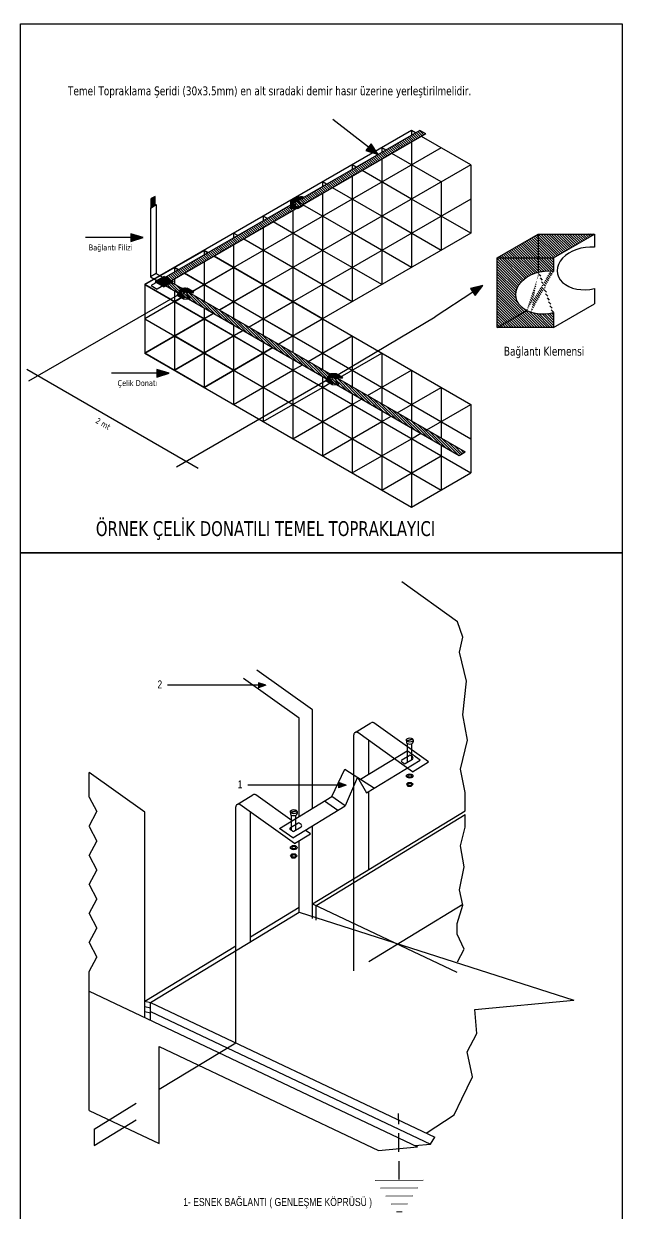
# Model space of a CAD drawing. Header units: millimetres. Extents: x 1051 to 8955, y -738 to 4312.
# Drawn here: x 3019 to 3431, y 1630 to 2448 of the extents above; entities that cross this region are included whole.
import ezdxf

# ---------------------------------------------------------------- set-up
doc = ezdxf.new("R2010")
doc.units = ezdxf.units.MM
for name, pattern in [('DASHED', [19.05, 12.7, -6.35]), ('HIDDEN', [0.375, 0.25, -0.125]), ('SOLID_LINE', [0])]:
    doc.linetypes.add(name, pattern=pattern)
for name, color, linetype in [('AHAT', 3, 'Continuous'), ('AYD', 10, 'Continuous'), ('CEVRE', 9, 'Continuous'), ('MIMARI', 2, 'SOLID_LINE'), ('OYAZI', 3, 'Continuous'), ('topraklama', 3, 'DASHED'), ('YAZI', 8, 'Continuous')]:
    doc.layers.add(name, color=color, linetype=linetype)
doc.layers.add('SEMBOL', color=3, linetype='Continuous', lineweight=18)
doc.styles.add('2', font='wturkce.shx', dxfattribs={"height": 0.2})
doc.styles.add('ROMANS', font='tahoma.ttf')
pattern_1 = [(135, (5031.80724, 19046.9222), (-0.360125004, -0.360125004), [])]
pattern_2 = [(135, (5031.8072, 19046.9222), (-0.90031251, -0.90031251), [])]

# ---------------------------------------------------------------- blocks, each defined once
blk = doc.blocks.new('OK1')
at = {"layer": 'AYD', "color": 4}
blk.add_line((0.164, 0), (0.773, 0), dxfattribs=at)
at = {"layer": 'AYD', "color": 1}
blk.add_lwpolyline([(0, 0), (0.164, -0.057), (0.164, 0.057)], close=True, dxfattribs=at)
blk.add_solid([(0, 0), (0.164, -0.057), (0.164, 0.057)], dxfattribs=at)
blk = doc.blocks.new('Topraklama')
at = {"layer": 'SEMBOL'}
for p, q in [((-18.29, 0), (18.29, 0)), ((-14.26, -6), (14.26, -6)), ((-10.24, -12), (10.24, -12)), ((-6.21, -18), (6.21, -18)), ((-2.19, -24), (2.19, -24))]:
    blk.add_line(p, q, dxfattribs=at)

msp = doc.modelspace()

# ---------------------------------------------------------------- hatches: boundary and pattern name
at = {"layer": 'AYD', "linetype": 'Continuous'}
h = msp.add_hatch(dxfattribs=at)
h.set_pattern_fill('ANSI31', color=256, scale=10.185873, angle=90, style=0)
h.set_pattern_definition(pattern_2)
h.paths.add_polyline_path([(3116.74, 2273.47), (3120.81, 2271.12), (3295.53, 2371.99), (3291.45, 2374.34)])
h = msp.add_hatch(dxfattribs=at)
h.set_pattern_fill('ANSI31', color=256, scale=4.074349, angle=90, style=0)
h.set_pattern_definition(pattern_1)
h.paths.add_polyline_path([(3109.42, 2329.05), (3106.7, 2327.48), (3106.7, 2321.33), (3109.42, 2322.89)])
h = msp.add_hatch(dxfattribs=at)
h.set_pattern_fill('ANSI31', color=256, scale=1.273234, angle=202.84688, style=0)
h.set_pattern_definition([(134.743964, (3416.97303, 4421.74375), (-0.113040838, -0.112035042), [])])
h.paths.add_polyline_path([(3206.38, 2328.78), (3206.37, 2326.75), (3207.7, 2326.74), (3211.22, 2328.76)])
h.paths.add_polyline_path([(3206.37, 2326.75), (3206.38, 2328.78), (3202.85, 2326.76)])
edge = h.paths.add_edge_path()
edge.add_line((3202.85, 2326.76), (3202.83, 2320.78))
edge.add_line((3202.83, 2320.78), (3205.36, 2322.22))
edge.add_ellipse((3207, 2323.75), major_axis=(2.58, 0.37), ratio=0.696719, start_angle=98.44137, end_angle=224.85522, ccw=False)
edge.add_line((3206.37, 2325.47), (3206.37, 2326.75))
edge.add_line((3206.37, 2326.75), (3202.85, 2326.76))
edge = h.paths.add_edge_path()
edge.add_line((3207.67, 2320.76), (3207.67, 2322.04))
edge.add_ellipse((3207, 2323.75), major_axis=(2.58, 0.37), ratio=0.696719, start_angle=224.85522, end_angle=279.3285, ccw=False)
edge.add_line((3205.36, 2322.22), (3202.83, 2320.78))
edge.add_line((3202.83, 2320.78), (3207.67, 2320.76))
edge = h.paths.add_edge_path()
edge.add_ellipse((3207, 2323.75), major_axis=(2.58, 0.37), ratio=0.696719, start_angle=68.83353, end_angle=98.44137, ccw=False)
edge.add_line((3207.69, 2325.56), (3207.7, 2326.74))
edge.add_line((3207.7, 2326.74), (3206.37, 2326.75))
edge.add_line((3206.37, 2326.75), (3206.37, 2325.47))
h = msp.add_hatch(dxfattribs=at)
h.set_pattern_fill('ANSI31', color=256, scale=10.185873, angle=90, style=0)
h.set_pattern_definition([(135, (4982.7252, 19054.2446), (-0.90031251, -0.90031251), [])])
h.paths.add_polyline_path([(3372.84, 2303.17), (3372.84, 2286.92), (3383.42, 2286.92), (3411.56, 2303.17)])
h.paths.add_polyline_path([(3372.84, 2286.92), (3372.84, 2303.17), (3344.69, 2286.92)])
edge = h.paths.add_edge_path(flags=17)
edge.add_line((3344.69, 2286.92), (3344.69, 2239.03))
edge.add_line((3344.69, 2239.03), (3364.88, 2250.68))
edge.add_ellipse((3377.97, 2262.98), major_axis=(20.6, 3.07), ratio=0.696719, start_angle=98.44137, end_angle=224.85522, ccw=False)
edge.add_line((3372.84, 2276.72), (3372.84, 2286.92))
edge.add_line((3372.84, 2286.92), (3344.69, 2286.92))
edge = h.paths.add_edge_path()
edge.add_line((3383.42, 2286.92), (3344.69, 2286.92))
edge.add_line((3344.69, 2286.92), (3344.69, 2239.03))
edge.add_line((3344.69, 2239.03), (3364.88, 2250.68))
edge.add_ellipse((3377.97, 2262.98), major_axis=(20.6, 3.07), ratio=0.696719, start_angle=68.83353, end_angle=224.85522, ccw=False)
edge.add_line((3383.42, 2277.47), (3383.42, 2286.92))
edge = h.paths.add_edge_path()
edge.add_ellipse((3377.97, 2262.98), major_axis=(20.6, 3.07), ratio=0.696719, start_angle=98.44137, end_angle=279.3285, ccw=False)
edge.add_line((3372.84, 2276.72), (3372.84, 2286.92))
edge.add_line((3372.84, 2286.92), (3344.69, 2286.92))
edge.add_line((3344.69, 2286.92), (3344.69, 2239.03))
edge.add_line((3344.69, 2239.03), (3383.42, 2239.03))
edge.add_line((3383.42, 2239.03), (3383.42, 2249.31))
h = msp.add_hatch(dxfattribs=at)
h.set_pattern_fill('ANSI31', color=256, scale=4.074349, angle=90, style=0)
h.set_pattern_definition(pattern_1)
h.paths.add_polyline_path([(3114.7, 2267.59), (3115.72, 2268.18), (3111.65, 2270.53), (3110.63, 2269.94)])
h.paths.add_polyline_path([(3110.63, 2271.12), (3109.61, 2270.53), (3110.63, 2269.94), (3111.65, 2270.53)])
h.paths.add_polyline_path([(3110.63, 2271.12), (3111.65, 2270.53), (3115.72, 2272.88), (3114.7, 2273.47)])
h.paths.add_polyline_path([(3116.74, 2273.47), (3115.72, 2274.06), (3114.7, 2273.47), (3115.72, 2272.88)])
h.paths.add_polyline_path([(3116.74, 2273.47), (3115.72, 2272.88), (3119.79, 2270.53), (3120.81, 2271.12)])
h.paths.add_polyline_path([(3115.72, 2272.88), (3111.65, 2270.53), (3115.72, 2268.18), (3119.79, 2270.53)])
h.paths.add_polyline_path([(3120.81, 2269.94), (3119.79, 2270.53), (3115.72, 2268.18), (3116.74, 2267.59)])
h.paths.add_polyline_path([(3120.81, 2269.94), (3121.83, 2270.53), (3120.81, 2271.12), (3119.79, 2270.53)])
h.paths.add_polyline_path([(3115.72, 2268.18), (3114.7, 2267.59), (3115.72, 2267), (3116.74, 2267.59)])
h = msp.add_hatch(dxfattribs=at)
h.set_pattern_fill('ANSI31', color=256, scale=10.185873, angle=90, style=0)
h.set_pattern_definition(pattern_2)
h.paths.add_polyline_path([(3120.81, 2269.94), (3116.74, 2267.59), (3318.56, 2151.07), (3322.64, 2153.42)])
h = msp.add_hatch(dxfattribs=at)
h.set_pattern_fill('ANSI31', color=256, scale=1.273234, angle=59.0541, style=0)
h.set_pattern_definition([(104.054098, (4381.03021, 3958.43756), (-0.154390285, -0.038648694), [])])
h.paths.add_polyline_path([(3131.7, 2266.09), (3130.66, 2264.35), (3131.79, 2263.67), (3135.86, 2263.6)])
h.paths.add_polyline_path([(3130.66, 2264.35), (3131.7, 2266.09), (3127.64, 2266.16)])
edge = h.paths.add_edge_path()
edge.add_line((3127.64, 2266.16), (3124.56, 2261.03))
edge.add_line((3124.56, 2261.03), (3127.48, 2260.98))
edge.add_ellipse((3129.67, 2261.45), major_axis=(2.41, -1), ratio=0.696719, start_angle=98.44137, end_angle=224.85522, ccw=False)
edge.add_line((3130, 2263.26), (3130.66, 2264.35))
edge.add_line((3130.66, 2264.35), (3127.64, 2266.16))
edge = h.paths.add_edge_path()
edge.add_line((3128.72, 2258.54), (3129.38, 2259.64))
edge.add_ellipse((3129.67, 2261.45), major_axis=(2.41, -1), ratio=0.696719, start_angle=224.85522, end_angle=279.3285, ccw=False)
edge.add_line((3127.48, 2260.98), (3124.56, 2261.03))
edge.add_line((3124.56, 2261.03), (3128.72, 2258.54))
edge = h.paths.add_edge_path()
edge.add_ellipse((3129.67, 2261.45), major_axis=(2.41, -1), ratio=0.696719, start_angle=68.83353, end_angle=98.44137, ccw=False)
edge.add_line((3131.19, 2262.66), (3131.79, 2263.67))
edge.add_line((3131.79, 2263.67), (3130.66, 2264.35))
edge.add_line((3130.66, 2264.35), (3130, 2263.26))
h = msp.add_hatch(dxfattribs=at)
h.set_pattern_fill('ANSI31', color=256, scale=1.273234, angle=59.0541, style=0)
h.set_pattern_definition([(104.054098, (4483.37914, 3899.62124), (-0.154390285, -0.038648694), [])])
h.paths.add_polyline_path([(3234.05, 2207.28), (3233.01, 2205.53), (3234.14, 2204.85), (3238.21, 2204.79)])
h.paths.add_polyline_path([(3233.01, 2205.53), (3234.05, 2207.28), (3229.99, 2207.34)])
edge = h.paths.add_edge_path()
edge.add_line((3229.99, 2207.34), (3226.91, 2202.21))
edge.add_line((3226.91, 2202.21), (3229.83, 2202.16))
edge.add_ellipse((3232.02, 2202.64), major_axis=(2.41, -1), ratio=0.696719, start_angle=98.44137, end_angle=224.85522, ccw=False)
edge.add_line((3232.35, 2204.44), (3233.01, 2205.53))
edge.add_line((3233.01, 2205.53), (3229.99, 2207.34))
edge = h.paths.add_edge_path()
edge.add_line((3231.06, 2199.72), (3231.73, 2200.82))
edge.add_ellipse((3232.02, 2202.64), major_axis=(2.41, -1), ratio=0.696719, start_angle=224.85522, end_angle=279.3285, ccw=False)
edge.add_line((3229.83, 2202.16), (3226.91, 2202.21))
edge.add_line((3226.91, 2202.21), (3231.06, 2199.72))
edge = h.paths.add_edge_path()
edge.add_ellipse((3232.02, 2202.64), major_axis=(2.41, -1), ratio=0.696719, start_angle=68.83353, end_angle=98.44137, ccw=False)
edge.add_line((3233.54, 2203.84), (3234.14, 2204.85))
edge.add_line((3234.14, 2204.85), (3233.01, 2205.53))
edge.add_line((3233.01, 2205.53), (3232.35, 2204.44))
at = {"layer": 'MIMARI', "linetype": 'Continuous'}
for points in [[(3180.48, 1994.87), (3180.48, 1991.41), (3185.68, 1993.14)], [(3235.66, 1926.23), (3235.66, 1922.76), (3240.86, 1924.5)]]:
    msp.add_hatch(color=256, dxfattribs=at).paths.add_polyline_path(points)

# ---------------------------------------------------------------- linework, layer by layer
at = {"layer": 'AHAT', "linetype": 'Continuous'}
for p, q in [((3247.03, 1960.73), (3257.89, 1967.34)), ((3297.48, 1940.44), (3259.91, 1967.27)), ((3246.04, 1866.45), (3246.04, 1959.09)), ((3286.5, 1933.76), (3248.94, 1960.59)), ((3256.3, 1932.12), (3256.3, 1955.33)), ((3282.23, 1955.52), (3282.23, 1954.21)), ((3282.35, 1955.06), (3286.42, 1956.32)), ((3282.47, 1954.88), (3286.57, 1956.15)), ((3282.92, 1940.26), (3282.92, 1953.19)), ((3286.79, 1955.52), (3286.79, 1954.21)), ((3250.65, 1928.68), (3282.64, 1948.16)), ((3291.74, 1941.66), (3282.64, 1948.16)), ((3286.02, 1942.15), (3286.02, 1953.12)), ((3254.91, 1919.22), (3291.74, 1941.66)), ((3280.41, 1939.39), (3279.04, 1940.37)), ((3279.1, 1941.9), (3284.06, 1944.92)), ((3281.42, 1939.35), (3286.39, 1942.37)), ((3286.44, 1943.9), (3285.07, 1944.88)), ((3286.5, 1933.76), (3297.48, 1940.44)), ((3231.01, 1916.72), (3239.93, 1935.46)), ((3239.93, 1935.46), (3260.35, 1922.54)), ((3248.59, 1929.98), (3240.12, 1910.22)), ((3248.59, 1929.98), (3254.91, 1919.22)), ((3282.23, 1925.12), (3283.55, 1926.44)), ((3282.23, 1925.12), (3283.3, 1923.88)), ((3283.3, 1923.88), (3285.6, 1923.88)), ((3283.55, 1926.44), (3285.47, 1926.44)), ((3285.47, 1926.44), (3286.79, 1925.12)), ((3286.79, 1925.12), (3285.6, 1923.88)), ((3165.86, 1911.28), (3176.72, 1917.9)), ((3203.64, 1900.05), (3178.74, 1917.83)), ((3195.04, 1894.81), (3231.01, 1916.72)), ((3235.03, 1907.12), (3225.92, 1913.62)), ((3240.12, 1910.22), (3231.01, 1916.72)), ((3256.3, 1866.45), (3256.3, 1920.07)), ((3164.86, 1817.01), (3164.86, 1909.65)), ((3205.33, 1884.32), (3167.76, 1911.15)), ((3175.12, 1817.01), (3175.12, 1905.89)), ((3202.48, 1906.32), (3202.48, 1905.01)), ((3202.6, 1905.86), (3206.67, 1907.12)), ((3202.72, 1905.68), (3206.82, 1906.95)), ((3204.14, 1888.31), (3240.12, 1910.22)), ((3207.04, 1906.32), (3207.04, 1905.01)), ((3202.54, 1895.42), (3207.51, 1898.44)), ((3203.17, 1893.4), (3203.17, 1903.99)), ((3206.27, 1893.72), (3206.27, 1903.92)), ((3209.89, 1897.42), (3208.51, 1898.41)), ((3204.14, 1888.31), (3195.04, 1894.81)), ((3203.86, 1892.91), (3202.49, 1893.89)), ((3204.87, 1892.87), (3209.83, 1895.9)), ((3205.33, 1884.32), (3216.3, 1891)), ((3216.3, 1891), (3212.74, 1893.55)), ((3202.48, 1875.92), (3203.8, 1877.24)), ((3202.48, 1875.92), (3203.55, 1874.68)), ((3203.55, 1874.68), (3205.85, 1874.68)), ((3203.8, 1877.24), (3205.72, 1877.24)), ((3205.72, 1877.24), (3207.04, 1875.92)), ((3207.04, 1875.92), (3205.85, 1874.68)), ((3067.5, 1688.26), (3096.51, 1705.92)), ((3067.5, 1677.01), (3096.51, 1694.67)), ((3067.5, 1688.26), (3067.5, 1677.01))]:
    msp.add_line(p, q, dxfattribs=at)
at = {"layer": 'AHAT', "linetype": 'DASHED', "ltscale": 100}
for p, q in [((3246.04, 1797), (3246.04, 1866.45)), ((3256.3, 1803.25), (3320.99, 1842.65)), ((3164.86, 1747.56), (3164.86, 1817.01)), ((3112.32, 1715.55), (3164.86, 1747.56))]:
    msp.add_line(p, q, dxfattribs=at)
at = {"layer": 'AHAT', "linetype": 'Continuous'}
for centre, radius, start, end in [((3258.85, 1965.78), 1.83, 54.47066, 121.34375), ((3284.54, 1944.14), 0.917, 54.47066, 121.34375), ((3279.57, 1941.11), 0.917, 121.34375, 234.47066), ((3280.95, 1940.13), 0.917, 234.47066, 301.34375), ((3285.91, 1943.16), 0.917, 301.34375, 54.47066), ((3177.67, 1916.34), 1.83, 54.47066, 121.34375), ((3166.7, 1909.65), 1.83, 54.47066, 180), ((3207.98, 1897.66), 0.917, 54.47066, 121.34375), ((3209.36, 1896.68), 0.917, 301.34375, 54.47066), ((3203.02, 1894.64), 0.917, 121.34375, 234.47066), ((3204.39, 1893.66), 0.917, 234.47066, 301.34375)]:
    msp.add_arc(centre, radius, start, end, dxfattribs=at)
at = {"layer": 'AHAT', "linetype": 'HIDDEN'}
msp.add_arc((3247.87, 1959.09), 1.83, 54.47066, 180, dxfattribs=at)
at = {"layer": 'AHAT', "linetype": 'Continuous'}
for centre, major_axis in [((3284.51, 1955.52), (-2.28, 0)), ((3284.51, 1930.79), (-2.28, 0)), ((3284.56, 1930.81), (-1.37, 0)), ((3284.56, 1925.09), (-1.37, 0)), ((3204.76, 1906.32), (-2.28, 0)), ((3204.76, 1881.59), (-2.28, 0)), ((3204.81, 1881.61), (-1.37, 0)), ((3204.81, 1875.89), (-1.37, 0))]:
    msp.add_ellipse(centre, major_axis=major_axis, ratio=0.641247, dxfattribs=at)
for centre in [(3284.51, 1954.21), (3204.76, 1905.01)]:
    msp.add_ellipse(centre, major_axis=(2.28, 0), ratio=0.641247, start_param=3.141593, end_param=6.283185, dxfattribs=at)
at = {"layer": 'AYD', "linetype": 'Continuous'}
for p, q in [((3285.7, 2374.27), (3102.35, 2268.41)), ((3291.45, 2374.34), (3106.74, 2267.7)), ((3295.53, 2371.99), (3110.81, 2265.34)), ((3285.7, 2374.27), (3285.7, 2371.02)), ((3288.51, 2372.64), (3285.7, 2374.27)), ((3295.53, 2371.99), (3291.45, 2374.34)), ((3326.44, 2350.74), (3292.59, 2370.29)), ((3306.07, 2362.51), (3133.28, 2262.75)), ((3265.33, 2362.51), (3265.33, 2359.26)), ((3268.14, 2360.88), (3265.33, 2362.51)), ((3285.7, 2366.31), (3285.7, 2327.22)), ((3265.33, 2354.55), (3265.33, 2315.46)), ((3306.07, 2338.98), (3272.21, 2358.53)), ((3326.44, 2350.74), (3153.65, 2250.98)), ((3244.95, 2350.74), (3244.95, 2347.5)), ((3247.77, 2349.12), (3244.95, 2350.74)), ((3285.7, 2327.22), (3251.84, 2346.77)), ((3326.44, 2350.74), (3326.44, 2303.7)), ((3224.58, 2338.98), (3224.58, 2335.73)), ((3227.4, 2337.36), (3224.58, 2338.98)), ((3244.95, 2342.79), (3244.95, 2303.7)), ((3306.07, 2338.98), (3306.07, 2291.94)), ((3224.58, 2331.03), (3224.58, 2291.94)), ((3265.33, 2315.46), (3231.47, 2335.01)), ((3106.21, 2321.04), (3110.28, 2323.39)), ((3106.21, 2321.04), (3106.21, 2273.67)), ((3109.42, 2329.05), (3106.7, 2327.48)), ((3106.7, 2321.33), (3106.7, 2327.48)), ((3109.42, 2322.89), (3109.42, 2329.05)), ((3110.28, 2323.39), (3110.28, 2276.02)), ((3326.44, 2327.22), (3174.02, 2239.22)), ((3202.83, 2320.78), (3205.36, 2322.22)), ((3202.85, 2326.76), (3206.38, 2328.78)), ((3204.21, 2327.22), (3204.21, 2323.97)), ((3207.02, 2325.6), (3204.21, 2327.22)), ((3206.38, 2328.78), (3206.37, 2325.47)), ((3206.38, 2328.78), (3211.22, 2328.76)), ((3207.67, 2320.76), (3211.2, 2322.77)), ((3207.7, 2326.74), (3211.22, 2328.76)), ((3244.95, 2303.7), (3211.1, 2323.24)), ((3211.2, 2324.08), (3211.2, 2322.77)), ((3211.22, 2328.76), (3211.22, 2327.62)), ((3285.7, 2327.22), (3285.7, 2280.17)), ((3326.44, 2303.7), (3285.7, 2327.22)), ((3183.84, 2315.46), (3183.84, 2312.21)), ((3186.65, 2313.84), (3183.84, 2315.46)), ((3204.21, 2319.27), (3204.21, 2280.17)), ((3265.33, 2315.46), (3265.33, 2268.41)), ((3306.07, 2291.94), (3265.33, 2315.46)), ((3183.84, 2307.51), (3183.84, 2268.41)), ((3224.58, 2291.94), (3190.73, 2311.48)), ((3163.47, 2303.7), (3163.47, 2300.45)), ((3166.28, 2302.07), (3163.47, 2303.7)), ((3204.21, 2280.17), (3170.36, 2299.72)), ((3326.44, 2303.7), (3194.39, 2227.46)), ((3244.95, 2303.7), (3244.95, 2256.65)), ((3285.7, 2280.17), (3244.95, 2303.7)), ((3344.69, 2286.92), (3372.84, 2303.17)), ((3372.84, 2303.17), (3411.56, 2303.17)), ((3372.84, 2303.17), (3372.84, 2276.72)), ((3383.42, 2286.92), (3411.56, 2303.17)), ((3411.56, 2303.17), (3411.56, 2294.1)), ((3102.35, 2268.41), (3143.1, 2291.94)), ((3143.1, 2291.94), (3143.1, 2288.69)), ((3143.1, 2291.94), (3145.91, 2290.31)), ((3143.1, 2291.94), (3143.1, 2288.69)), ((3145.91, 2290.31), (3143.1, 2291.94)), ((3163.47, 2295.75), (3163.47, 2256.65)), ((3224.58, 2291.94), (3224.58, 2244.89)), ((3265.33, 2268.41), (3224.58, 2291.94)), ((3122.72, 2280.17), (3122.72, 2276.93)), ((3122.72, 2280.17), (3125.54, 2278.55)), ((3125.54, 2278.55), (3122.72, 2280.17)), ((3133.28, 2262.75), (3163.47, 2280.17)), ((3143.1, 2283.98), (3143.1, 2257.08)), ((3143.1, 2283.98), (3143.1, 2257.08)), ((3183.84, 2268.41), (3149.98, 2287.96)), ((3149.98, 2287.96), (3326.44, 2186.08)), ((3163.47, 2280.17), (3163.47, 2245.32)), ((3204.21, 2280.17), (3204.21, 2233.13)), ((3244.95, 2256.65), (3204.21, 2280.17)), ((3110.28, 2276.02), (3106.21, 2273.67)), ((3106.21, 2273.67), (3318.56, 2151.07)), ((3115.72, 2274.06), (3109.61, 2270.53)), ((3110.28, 2276.02), (3322.64, 2153.42)), ((3115.72, 2274.06), (3121.83, 2270.53)), ((3122.72, 2272.22), (3122.72, 2268.84)), ((3163.47, 2256.65), (3129.61, 2276.2)), ((3129.61, 2276.2), (3326.44, 2162.56)), ((3102.35, 2268.41), (3102.35, 2221.37)), ((3143.1, 2244.89), (3102.35, 2268.41)), ((3102.35, 2268.41), (3326.44, 2139.04)), ((3102.35, 2268.41), (3102.35, 2221.37)), ((3106.74, 2267.7), (3110.81, 2265.34)), ((3109.61, 2270.53), (3115.72, 2267)), ((3121.83, 2270.53), (3115.72, 2267)), ((3122.72, 2264.13), (3122.72, 2233.13)), ((3127.64, 2266.16), (3131.7, 2266.09)), ((3131.7, 2266.09), (3130, 2263.26)), ((3131.7, 2266.09), (3135.86, 2263.6)), ((3153.65, 2250.98), (3183.84, 2268.41)), ((3183.84, 2268.41), (3183.84, 2233.55)), ((3224.58, 2244.89), (3183.84, 2268.41)), ((3183.84, 2268.41), (3183.84, 2233.55)), ((3411.56, 2265.74), (3411.56, 2255.28)), ((3124.56, 2261.03), (3022.45, 2202.07)), ((3129.2, 2260.39), (3102.35, 2244.89)), ((3122.72, 2256.65), (3129.2, 2260.39)), ((3122.72, 2256.65), (3122.72, 2209.6)), ((3122.72, 2256.65), (3122.72, 2209.6)), ((3124.56, 2261.03), (3127.48, 2260.98)), ((3128.72, 2258.54), (3132.78, 2258.47)), ((3131.79, 2263.67), (3135.86, 2263.6)), ((3133.45, 2259.59), (3132.78, 2258.47)), ((3135.86, 2263.6), (3135.27, 2262.63)), ((3163.47, 2256.65), (3163.47, 2245.32)), ((3204.21, 2233.13), (3163.47, 2256.65)), ((3174.02, 2239.22), (3204.21, 2256.65)), ((3204.21, 2256.65), (3204.21, 2221.79)), ((3149.58, 2248.63), (3102.35, 2221.37)), ((3143.1, 2252.37), (3143.1, 2244.89)), ((3143.1, 2252.37), (3143.1, 2244.89)), ((3143.1, 2244.89), (3149.58, 2248.63)), ((3344.69, 2239.03), (3364.88, 2250.68)), ((3383.42, 2239.03), (3411.56, 2255.28)), ((3102.35, 2244.89), (3306.07, 2127.27)), ((3102.35, 2221.37), (3143.1, 2244.89)), ((3183.84, 2221.37), (3143.1, 2244.89)), ((3143.1, 2244.89), (3143.1, 2197.84)), ((3143.1, 2244.89), (3143.1, 2197.84)), ((3163.47, 2240.61), (3163.47, 2209.6)), ((3163.47, 2240.61), (3163.47, 2233.13)), ((3194.39, 2227.46), (3224.58, 2244.89)), ((3224.58, 2244.89), (3224.58, 2210.03)), ((3235.21, 2206.58), (3301.91, 2246.29)), ((3169.95, 2236.87), (3122.72, 2209.6)), ((3163.47, 2209.6), (3122.72, 2233.13)), ((3122.72, 2209.6), (3163.47, 2233.13)), ((3163.47, 2233.13), (3169.95, 2236.87)), ((3163.47, 2233.13), (3163.47, 2186.08)), ((3214.77, 2215.7), (3244.95, 2233.13)), ((3244.95, 2233.13), (3244.95, 2198.27)), ((3190.32, 2225.11), (3143.1, 2197.84)), ((3183.84, 2228.85), (3183.84, 2221.37)), ((3183.84, 2228.85), (3183.84, 2221.37)), ((3183.84, 2221.37), (3190.32, 2225.11)), ((3143.1, 2197.84), (3102.35, 2221.37)), ((3102.35, 2221.37), (3285.7, 2115.51)), ((3143.1, 2197.84), (3183.84, 2221.37)), ((3183.84, 2221.37), (3183.84, 2174.32)), ((3204.21, 2217.09), (3204.21, 2209.6)), ((3235.14, 2203.94), (3265.33, 2221.37)), ((3265.33, 2221.37), (3265.33, 2186.51)), ((3021.37, 2210.22), (3139, 2142.31)), ((3163.47, 2186.08), (3204.21, 2209.6)), ((3204.21, 2209.6), (3210.69, 2213.35)), ((3204.21, 2209.6), (3204.21, 2162.56)), ((3229.99, 2207.34), (3234.05, 2207.28)), ((3234.05, 2207.28), (3232.35, 2204.44)), ((3234.05, 2207.28), (3238.21, 2204.79)), ((3255.51, 2192.18), (3285.7, 2209.6)), ((3285.7, 2209.6), (3285.7, 2174.75)), ((3226.91, 2202.21), (3124.23, 2142.93)), ((3224.58, 2205.33), (3224.58, 2197.84)), ((3224.58, 2197.84), (3231.06, 2201.58)), ((3226.91, 2202.21), (3229.83, 2202.16)), ((3231.06, 2199.72), (3235.13, 2199.65)), ((3234.14, 2204.85), (3238.21, 2204.79)), ((3235.8, 2200.77), (3235.13, 2199.65)), ((3238.21, 2204.79), (3237.62, 2203.81)), ((3183.84, 2174.32), (3224.58, 2197.84)), ((3224.58, 2197.84), (3224.58, 2150.8)), ((3244.95, 2193.56), (3244.95, 2186.08)), ((3275.88, 2180.41), (3306.07, 2197.84)), ((3306.07, 2197.84), (3306.07, 2162.98)), ((3204.21, 2162.56), (3244.95, 2186.08)), ((3244.95, 2186.08), (3251.43, 2189.82)), ((3244.95, 2186.08), (3244.95, 2139.04)), ((3296.25, 2168.65), (3326.44, 2186.08)), ((3326.44, 2186.08), (3326.44, 2139.04)), ((3224.58, 2150.8), (3265.33, 2174.32)), ((3265.33, 2181.8), (3265.33, 2174.32)), ((3265.33, 2174.32), (3271.81, 2178.06)), ((3265.33, 2174.32), (3265.33, 2127.27)), ((3306.07, 2174.32), (3306.07, 2162.98)), ((3285.7, 2170.04), (3285.7, 2162.56)), ((3285.7, 2162.56), (3292.18, 2166.3)), ((3244.95, 2139.04), (3285.7, 2162.56)), ((3285.7, 2162.56), (3285.7, 2115.51)), ((3306.07, 2158.28), (3306.07, 2127.27)), ((3306.07, 2158.28), (3306.07, 2150.8)), ((3265.33, 2127.27), (3306.07, 2150.8)), ((3318.56, 2151.07), (3322.64, 2153.42)), ((3285.7, 2115.51), (3326.44, 2139.04))]:
    msp.add_line(p, q, dxfattribs=at)
for points in [[(3207.67, 2322.04), (3207.67, 2320.76), (3202.83, 2320.78), (3202.85, 2326.76), (3207.7, 2326.74), (3207.69, 2325.56)], [(3383.42, 2249.31), (3383.42, 2239.03), (3344.69, 2239.03), (3344.69, 2286.92), (3383.42, 2286.92), (3383.42, 2277.47)], [(3129.38, 2259.64), (3128.72, 2258.54), (3124.56, 2261.03), (3127.64, 2266.16), (3131.79, 2263.67), (3131.19, 2262.66)], [(3231.73, 2200.82), (3231.06, 2199.72), (3226.91, 2202.21), (3229.99, 2207.34), (3234.14, 2204.85), (3233.54, 2203.84)]]:
    msp.add_lwpolyline(points, dxfattribs=at)
for centre, major_axis, start_param, end_param in [((3207, 2323.75), (2.58, 0.37), 1.201372, 4.875202), ((3210.6, 2325.81), (2.58, 0.37), 1.22921, 4.847364), ((3406.68, 2279.55), (20.6, 3.07), 1.22921, 4.847364), ((3377.97, 2262.98), (20.6, 3.07), 1.201372, 4.875202), ((3129.67, 2261.45), (-2.41, 1), 4.342964, 8.016795), ((3133.81, 2261.38), (-2.41, 1), 4.370802, 7.988957), ((3232.02, 2202.64), (-2.41, 1), 4.342964, 8.016795), ((3236.16, 2202.57), (-2.41, 1), 4.370802, 7.988957)]:
    msp.add_ellipse(centre, major_axis=major_axis, ratio=0.696719, start_param=start_param, end_param=end_param, dxfattribs=at)
at = {"layer": 'CEVRE'}
msp.add_lwpolyline([(3430.6, 2084.05), (3017.02, 2084.05), (3017.02, 2447.63), (3430.6, 2447.63)], close=True, dxfattribs=at)
at = {"layer": 'MIMARI', "linetype": 'Continuous'}
for p, q in [((3317.3, 2036.77), (3279.02, 2064.11)), ((3321.11, 2026.24), (3317.3, 2036.77)), ((3318.72, 2015.88), (3321.11, 2026.24)), ((3323.5, 1995.96), (3318.72, 2015.88)), ((3217.77, 1976.15), (3179.49, 2003.49)), ((3208.47, 1970.49), (3170.19, 1997.83)), ((3185.68, 1993.14), (3180.48, 1994.87)), ((3180.48, 1994.87), (3180.48, 1991.41)), ((3321.11, 1972.84), (3323.5, 1995.96)), ((3185.68, 1993.14), (3118.1, 1993.14)), ((3185.68, 1993.14), (3180.48, 1991.41)), ((3208.47, 1902.99), (3208.47, 1970.49)), ((3217.77, 1908.66), (3217.77, 1976.15)), ((3324.3, 1955.31), (3321.11, 1972.84)), ((3319.52, 1935.39), (3324.3, 1955.31)), ((3064.11, 1916.29), (3064.11, 1933.22)), ((3102.4, 1905.88), (3064.11, 1933.22)), ((3322.71, 1919.45), (3319.52, 1935.39)), ((3240.86, 1924.5), (3173.28, 1924.5)), ((3240.86, 1924.5), (3235.66, 1926.23)), ((3235.66, 1926.23), (3235.66, 1922.76)), ((3240.86, 1924.5), (3235.66, 1922.76)), ((3064.11, 1916.29), (3069.51, 1906.33)), ((3322.71, 1906.89), (3322.71, 1919.45)), ((3064.11, 1896.38), (3069.51, 1906.33)), ((3102.4, 1764.86), (3102.4, 1905.88)), ((3217.77, 1842.98), (3322.71, 1906.89)), ((3220.12, 1841.87), (3322.71, 1904.34)), ((3322.71, 1902.71), (3322.71, 1904.34)), ((3064.11, 1896.02), (3069.51, 1886.07)), ((3217.77, 1832.91), (3217.77, 1896.61)), ((3322.71, 1895.54), (3322.71, 1902.71)), ((3319.52, 1882.79), (3322.71, 1895.54)), ((3064.11, 1876.11), (3069.51, 1886.07)), ((3208.47, 1837.32), (3208.47, 1886.24)), ((3321.91, 1868.44), (3319.52, 1882.79)), ((3064.11, 1876.11), (3069.51, 1866.16)), ((3064.11, 1856.2), (3069.51, 1866.16)), ((3318.72, 1852.51), (3321.91, 1868.44)), ((3064.11, 1856.2), (3069.51, 1846.25)), ((3321.11, 1842.15), (3318.72, 1852.51)), ((3064.11, 1836.29), (3069.51, 1846.25)), ((3175.12, 1820.31), (3208.47, 1840.62)), ((3217.77, 1842.98), (3316.99, 1795.95)), ((3220.12, 1831.79), (3220.12, 1841.87)), ((3317.12, 1829.44), (3321.11, 1842.15)), ((3064.11, 1836.29), (3069.51, 1826.34)), ((3106.39, 1775.14), (3208.47, 1837.32)), ((3208.47, 1837.32), (3397.39, 1776.76)), ((3064.11, 1816.38), (3069.51, 1826.34)), ((3317.12, 1822.22), (3317.12, 1829.44)), ((3064.11, 1816.38), (3069.51, 1806.43)), ((3321.91, 1811.86), (3317.12, 1822.22)), ((3064.11, 1796.47), (3069.51, 1806.43)), ((3102.4, 1776.01), (3164.86, 1814.06)), ((3317.3, 1803.04), (3321.91, 1811.86)), ((3064.11, 1701.05), (3064.11, 1796.47)), ((3064.11, 1783.01), (3289.94, 1675.95)), ((3102.4, 1776.01), (3106.39, 1775.14)), ((3106.39, 1762.97), (3106.39, 1775.14)), ((3106.39, 1775.14), (3301.69, 1682.55)), ((3329.22, 1770.27), (3397.39, 1776.76)), ((3102.4, 1772.37), (3106.39, 1771.49)), ((3102.4, 1769), (3106.39, 1768.13)), ((3106.39, 1769.05), (3298.7, 1677.88)), ((3330.71, 1753.86), (3329.22, 1770.27)), ((3323.99, 1741.18), (3330.71, 1753.86)), ((3112.32, 1678.2), (3112.32, 1744.94)), ((3112.32, 1744.94), (3263, 1673.5)), ((3327.73, 1724.02), (3323.99, 1741.18)), ((3320.26, 1709.1), (3327.73, 1724.02)), ((3315.04, 1697.91), (3320.26, 1709.1)), ((3064.11, 1701.05), (3112.32, 1678.2)), ((3295.77, 1685.36), (3315.04, 1697.91)), ((3263, 1673.5), (3289.94, 1675.95)), ((3287.92, 1676.91), (3298.7, 1677.88)), ((3298.7, 1677.88), (3301.69, 1682.55))]:
    msp.add_line(p, q, dxfattribs=at)
at = {"layer": 'topraklama'}
msp.add_line((3277.28, 1653.54), (3276.89, 1698.81), dxfattribs=at)
at = {"layer": 'YAZI'}
msp.add_lwpolyline([(3017.02, 2084.05), (3430.6, 2084.05), (3430.6, 1528.92), (3017.02, 1528.92)], close=True, dxfattribs=at)

# ---------------------------------------------------------------- block references
at = {"layer": 'AYD', "linetype": 'Continuous'}
for p, xscale, yscale, zscale, rotation in [((3262.75, 2357.77), 50.9293664455888, 50.9293664455888, 50.92936644558734, 142.4240366042806), ((3334.86, 2267.88), 50.92936644558681, 50.92936644558681, 50.92936644558681, 213.2253712515171)]:
    msp.add_blockref('OK1', p, dxfattribs=dict(at, xscale=xscale, yscale=yscale, zscale=zscale, rotation=rotation))
at = {"layer": 'AYD', "linetype": 'Continuous', "xscale": -51.32548440366116, "yscale": -46.81591777827302, "zscale": 51.32548440365998}
for p in [(3101.31, 2300.7), (3119.15, 2207.49)]:
    msp.add_blockref('OK1', p, dxfattribs=at)
at = {"layer": 'SEMBOL', "xscale": 0.9054109590339389, "yscale": 0.9054109590339389, "zscale": 0.9054109590339389, "rotation": 0.4934399561788}
msp.add_blockref('Topraklama', (3277.24, 1653.05), dxfattribs=at)

# ---------------------------------------------------------------- texts
at = {"layer": 'OYAZI', "style": 'ROMANS', "width": 0.85}
for s, height, p in [('Temel Topraklama Şeridi (30x3.5mm) en alt sıradaki demir hasır üzerine yerleştirilmelidir.', 6.1115, (3049.57, 2398.49, -458.36)), ('Bağlantı Filizi', 4.0743, (3063.84, 2291.91, -458.36)), ('Bağlantı Klemensi', 6.1115, (3349.25, 2219.6, -458.36)), ('Çelik Donatı', 4.0743, (3083.67, 2198.73, -458.36)), ('ÖRNEK ÇELİK DONATILI TEMEL TOPRAKLAYICI', 10.1859, (3068.73, 2095.71, -458.36))]:
    msp.add_text(s, height=height, dxfattribs=at).set_placement(p)
msp.add_text('2 mt', height=4.074, rotation=330, dxfattribs=at).set_placement((3068.13, 2173.71, -458.36))
at = {"layer": 'YAZI', "linetype": 'Continuous', "style": '2', "width": 0.8}
for s, height, p in [('2', 5.5, (3111.06, 1990.96)), ('1', 5.5, (3166.24, 1922.32)), ('1- ESNEK BAĞLANTI ( GENLEŞME KÖPRÜSÜ )', 5.5004, (3128.8, 1635.35))]:
    msp.add_text(s, height=height, dxfattribs=at).set_placement(p)

doc.saveas('drawing.dxf')
